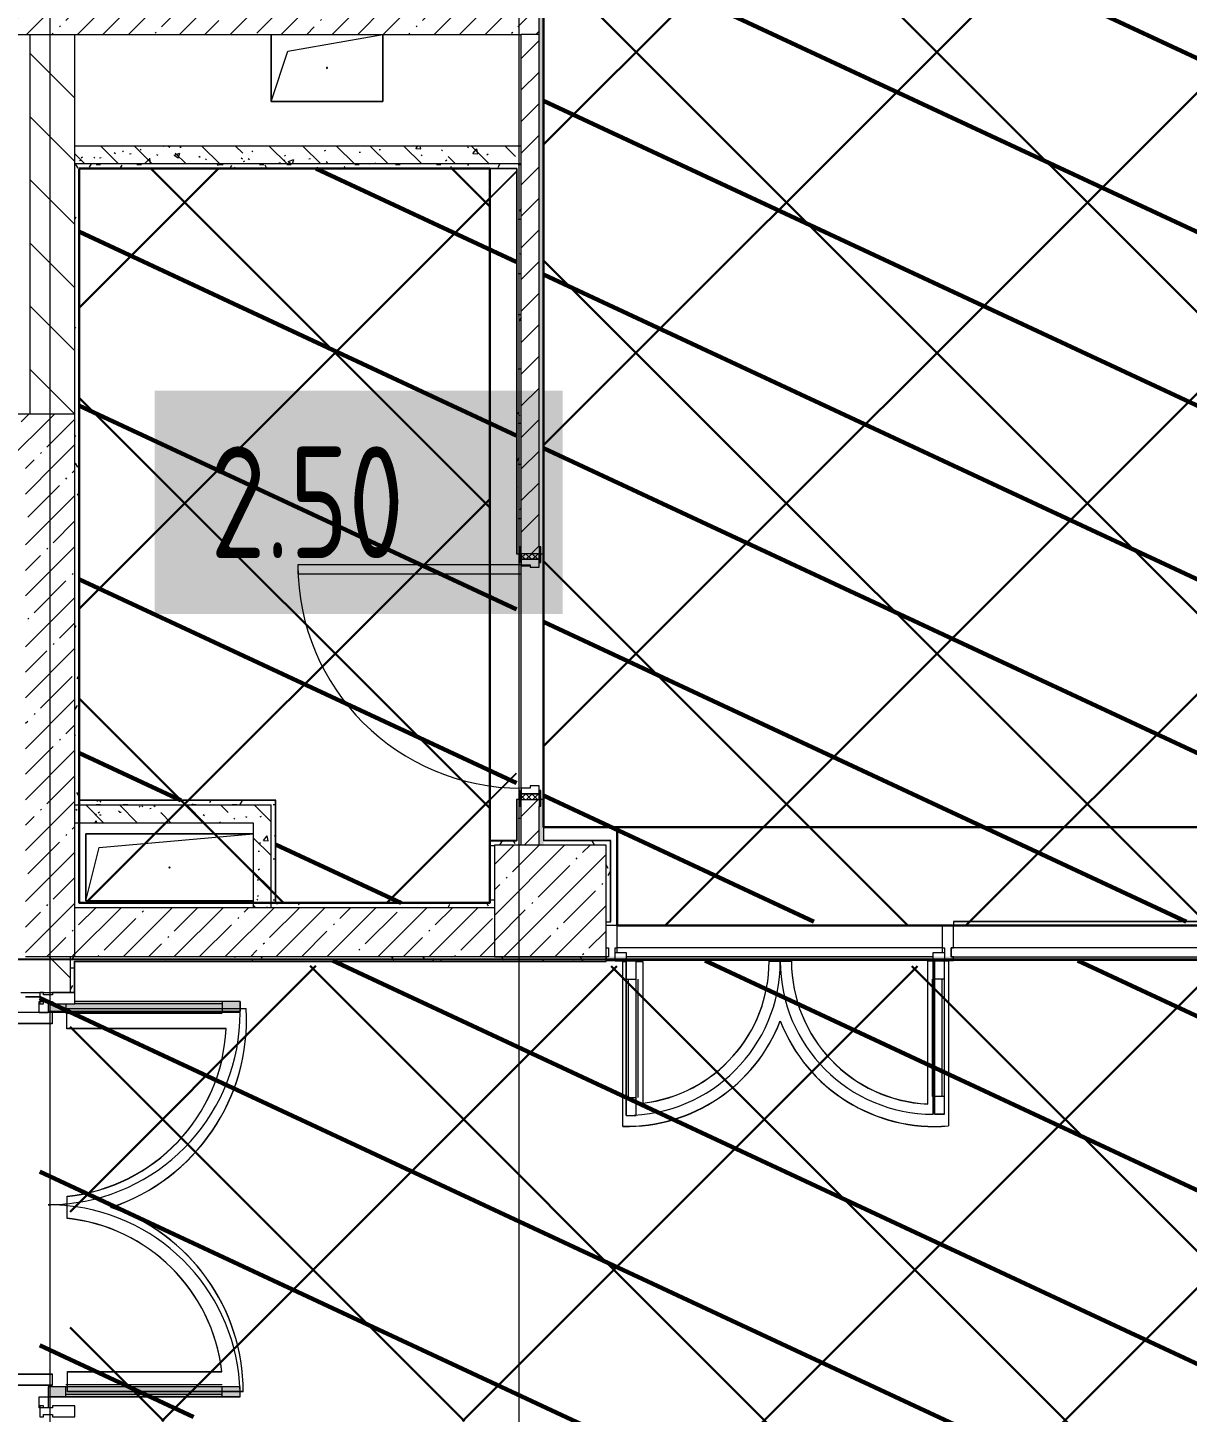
# Model space of a CAD drawing. Header units: millimetres. Extents: x -164500 to 426394, y -23753 to 102118.
# Drawn here: x 247282 to 252475, y 11360 to 17559 of the extents above; entities that cross this region are included whole.
import ezdxf

# ---------------------------------------------------------------- set-up
doc = ezdxf.new("R2010")
doc.units = ezdxf.units.MM
doc.linetypes.add('Осевая', pattern=[6350, 1270, -952.5, 3175, -952.5])
for name, color, linetype, lineweight in [('0) шлифовка', 5, 'Continuous', 60), ('5.2) Л-1 Линолеум', 100, 'Continuous', 30), ('A-DETL-GENF', 7, 'Continuous', 9), ('A-DOOR-2', 7, 'Continuous', 5), ('A-DOOR-FRAM-2', 7, 'Continuous', 5), ('A-FLOR', 7, 'Continuous', 9), ('A-GENM', 7, 'Continuous', 9), ('A-GLAZ-CURT', 7, 'Continuous', 9), ('A-GLAZ-CURT-2', 7, 'Continuous', 20), ('A-GLAZ-CWMG', 7, 'Continuous', 9), ('A-GLAZ-CWMG-1', 7, 'Continuous', 20), ('A-WALL', 7, 'Continuous', 5), ('I-WALL', 7, 'Continuous', 5), ('S-COLS', 7, 'Continuous', 9), ('S-COLS-1', 7, 'Continuous', 5), ('Оси', 7, 'Continuous', 9), ('Оси-2', 7, 'Осевая', 9)]:
    doc.layers.add(name, color=color, linetype=linetype, lineweight=lineweight)
for name, color, linetype in [('1.2) плитка КР3', 160, 'Continuous'), ('2) защита вин плитк', 6, 'Continuous'), ('3.1) Наливной пол', 3, 'Continuous'), ('3.2.2) Нал-ой пол 4 вып', 3, 'Continuous')]:
    doc.layers.add(name, color=color, linetype=linetype)
doc.layers.add('A-AREA-PATT-2', color=7, linetype='Continuous', lineweight=5, true_color=0xcde0ef, transparency=1)
doc.layers.add('A-FLOR-PATT-1', color=7, linetype='Continuous', lineweight=9, true_color=0xeef6ff, transparency=0.5)
for name, color, linetype, lineweight, true_color in [('A-DOOR-1', 7, 'Continuous', 5, 0xc0c0c0), ('A-DOOR-4', 7, 'Continuous', 5, 0xd7dbdf), ('A-DOOR-FRAM-1', 7, 'Continuous', 5, 0xc0c0c0), ('A-WALL-1', 9, 'Continuous', 5, 0x808080), ('A-WALL-FNSH-1', 9, 'Continuous', 5, 0x808080)]:
    doc.layers.add(name, color=color, linetype=linetype, lineweight=lineweight, true_color=true_color)
doc.styles.add('СПДС', font='ГОСТ тип А.ttf', dxfattribs={"width": 0.9})
pattern_1 = [(155, (205553.1, 26879), (-297.8825, -638.811), [])]
pattern_2 = [(45, (148772.12, -0.94), (-114.04925, 114.04925), []), (45, (148886.17, -0.94), (-114.04925, 114.04925), [201.612, -40.322, 6.706, -33.617])]
pattern_3 = [(135, (148772.12, -0.94), (-141.42136, -141.42136), [])]
pattern_4 = [(135, (148772.12, -0.94), (-150.8683, -150.8683), [213.36, -35.56, 7.112, -35.56]), (135, (148772.12, 149.83), (-150.8683, -150.8683), []), (50, (148772.12, -0.94), (255.05767, -22.3145), [26.67, -293.37]), (355, (148772.12, -0.94), (-49.3404, 267.47914), [21.336, -234.696]), (100.451, (148793.38, -2.8), (205.71947, 245.16356), [22.666, -249.326]), (46.184, (148772.12, 70.18), (379.511, -58.86), [40.005, -440.055]), (96.636, (148803.75, 65.27), (332.3634, 346.3991), [33.999, -373.989]), (351.184, (148772.12, 70.18), (332.3669, 346.3953), [32.004, -352.044]), (21, (148807.68, 52.4), (212.26017, -143.17112), [26.67, -293.37]), (326, (148807.68, 52.4), (86.52236, 257.8632), [21.336, -234.696]), (71.451, (148825.37, 40.47), (298.78395, 114.6901), [22.666, -249.326]), (37.5, (148772.12, -0.94), (4.32385, 118.37751), [6.706, -225.146, 6.706, -231.546, -235.585]), (37.5, (148772.12, -0.94), (4.32385, 118.37751), [-470.103, 6.706, -228.879]), (7.5, (148772.12, -0.94), (93.54758, 140.2533), [6.706, -129.134, 6.706, -219.812, -89.789]), (7.5, (148772.12, -0.94), (93.54758, 140.2533), [-362.356, 6.706, -83.083]), (327.5, (148692.82, -0.94), (189.82734, -8.02019), [6.706, -82.194, 6.706, -270.662, -368.046]), (327.5, (148692.82, -0.94), (189.82734, -8.02019), [-366.268, 6.706, -361.34]), (317.5, (148657.26, -0.94), (207.38114, 35.59764), [6.706, -108.864, 6.706, -177.495, -261.366]), (317.5, (148657.26, -0.94), (207.38114, 35.59764), [-299.771, 6.706, -254.66])]
pattern_5 = [(0, (148772.123, -0.94), (243.84, 60.96), [20.117, -162.763, 20.117, -162.763, -975.36]), (0, (148772.123, -0.94), (243.84, 60.96), [-365.76, 20.117, -345.643, 20.117, -162.763, -426.72]), (0, (148772.123, -0.94), (243.84, 60.96), [-914.4, 20.117, -101.803, 20.117, -284.683]), (120, (148863.563, 29.54), (-174.71291, 180.691634), [20.117, -162.763, 20.117, -162.763, -975.36]), (120, (148863.563, 29.54), (-174.71291, 180.691634), [-365.76, 20.117, -345.643, 20.117, -162.763, -426.72]), (120, (148863.563, 29.54), (-174.71291, 180.691634), [-914.4, 20.117, -101.803, 20.117, -284.683]), (240, (148894.043, 151.46), (-69.12709, -241.651634), [20.117, -162.763, 20.117, -162.763, -975.36]), (240, (148894.043, 151.46), (-69.12709, -241.651634), [-365.76, 20.117, -345.643, 20.117, -162.763, -426.72]), (240, (148894.043, 151.46), (-69.12709, -241.651634), [-914.4, 20.117, -101.803, 20.117, -284.683])]
pattern_6 = [(45, (205553.1, 26879), (-1347.04, 1347.04), [])]
pattern_7 = [(45, (205553.1, 26879), (-673.52, 673.52), []), (135, (205553.1, 26879), (-673.52, -673.52), [])]

# ---------------------------------------------------------------- blocks, each defined once
blk = doc.blocks.new('GM_Отверстие прямоугольное _в плите_ - Отверстие-21606279-Объем проектирования 2 этажа')
at = {"layer": 'A-GENM'}
for p, q in [((-375, -150), (-375, 150)), ((-375, 150), (375, 150)), ((375, 150), (-375, 150)), ((-375, 150), (-375, -150)), ((-315, 90), (375, 150)), ((-375, -150), (-315, 90)), ((375, -150), (-375, -150)), ((-375, -150), (375, -150))]:
    blk.add_line(p, q, dxfattribs=at)
for start, end in [(360, 180), (180, 360)]:
    blk.add_arc((0, 0), 2.5, start, end, dxfattribs=at)
blk = doc.blocks.new('GM_Отверстие прямоугольное _в плите_ - Отверстие-21610241-Объем проектирования 2 этажа')
at = {"layer": 'A-GENM'}
for p, q in [((-250, -150), (-250, 150)), ((-250, 150), (-250, -150)), ((-175, 75), (250, 150)), ((250, 150), (250, -150)), ((250, -150), (250, 150)), ((-250, -150), (-175, 75)), ((250, -150), (-250, -150)), ((-250, -150), (250, -150))]:
    blk.add_line(p, q, dxfattribs=at)
for start, end in [(360, 180), (180, 360)]:
    blk.add_arc((0, 0), 2.5, start, end, dxfattribs=at)
blk = doc.blocks.new('BSC_Колонна _Прямоугольная - 500х500-17857564-Объем проектирования 2 этажа')
at = {"layer": 'S-COLS-1'}
h = blk.add_hatch(dxfattribs=at)
h.set_pattern_fill('FP_181', color=256, style=0, pattern_type=2)
h.set_pattern_definition([(45, (-100850, -13650), (-114.04925, 114.04925), []), (45, (-100735.95, -13650), (-114.04925, 114.04925), [201.613, -40.323, 6.706, -33.617])])
h.paths.add_polyline_path([(250, -250), (250, 250), (-250, 250), (-250, -250)])
for p, q in [((250, 250), (-250, 250)), ((-250, 250), (-250, -250)), ((250, -250), (250, 250)), ((-250, -250), (250, -250))]:
    blk.add_line(p, q, dxfattribs=at)
blk = doc.blocks.new('Прямоугольный импост - Импост структурный с накладкой - 160мм Темный-32310142-Объем проектирования 2 этажа')
at = {"layer": 'A-GLAZ-CWMG-1'}
for p, q in [((-50, 0), (-50, 17)), ((-50, 17), (0, 17)), ((-40, 0), (-50, 0)), ((-40, -40), (-40, 0)), ((0, 0), (-10, 0)), ((-10, 0), (-10, -40)), ((0, 17), (0, 0)), ((-50, -140), (-50, -40)), ((-50, -40), (-40, -40)), ((-10, -40), (0, -40)), ((0, -40), (0, -140)), ((0, -140), (-50, -140))]:
    blk.add_line(p, q, dxfattribs=at)
blk = doc.blocks.new('Прямоугольный импост - Импост структурный с накладкой - 160мм Темный-32348142-Объем проектирования 2 этажа')
at = {"layer": 'A-GLAZ-CWMG-1'}
for p, q in [((0, 17), (-50, 17)), ((-50, 17), (-50, 0)), ((-50, 0), (-40, 0)), ((-40, 0), (-40, -40)), ((-10, -40), (-10, 0)), ((-10, 0), (0, 0)), ((0, 0), (0, 17)), ((-40, -40), (-50, -40)), ((-50, -40), (-50, -140)), ((0, -40), (-10, -40)), ((0, -140), (0, -40)), ((-50, -140), (0, -140))]:
    blk.add_line(p, q, dxfattribs=at)
blk = doc.blocks.new('Прямоугольный импост - Импост структурный с накладкой - 160мм Темный-V501-Объем проектирования 2 этажа')
at = {"layer": 'A-GLAZ-CWMG-1'}
for p, q in [((0, 17), (-40, 17)), ((-10, -40), (-10, 0)), ((-10, 0), (0, 0)), ((0, 0), (0, 17)), ((-40, -40), (-50, -40)), ((-50, -40), (-50, -140)), ((-40, -20), (-40, -40)), ((0, -40), (-10, -40)), ((-50, -140), (0, -140))]:
    blk.add_line(p, q, dxfattribs=at)
blk = doc.blocks.new('Прямоугольный импост - Импост структурный с накладкой - 160мм Темный-32427025-Объем проектирования 2 этажа')
at = {"layer": 'A-GLAZ-CWMG'}
for p, q in [((102605, 13540), (101150, 13540)), ((101150, 13420), (101150, 13440)), ((102605, 13440), (101150, 13440)), ((102565, 13400), (101190, 13400)), ((102605, 13440), (102605, 13420)), ((102565, 13383), (101190, 13383))]:
    blk.add_line(p, q, dxfattribs=at)
blk = doc.blocks.new('Системная панель - Стекло - 40мм-32427252-Объем проектирования 2 этажа')
at = {"layer": 'A-GLAZ-CURT-2'}
for p, q in [((720, 40), (-720, 40)), ((-720, 40), (-720, 0)), ((-720, 0), (720, 0)), ((720, 0), (720, 40))]:
    blk.add_line(p, q, dxfattribs=at)
blk = doc.blocks.new('Прямоугольный импост - Импост структурный с накладкой - 160мм Темный-32427244-Объем проектирования 2 этажа')
at = {"layer": 'A-GLAZ-CWMG-1'}
for p, q in [((-15, 17), (25, 17)), ((25, 0), (15, 0)), ((15, 0), (15, -40)), ((25, 17), (25, 0)), ((-25, -140), (-25, -40)), ((-25, -40), (-15, -40)), ((-15, -40), (-15, -20)), ((15, -40), (25, -40)), ((25, -40), (25, -140)), ((25, -140), (-25, -140))]:
    blk.add_line(p, q, dxfattribs=at)
blk = doc.blocks.new('Прямоугольный импост - Импост структурный с накладкой - 160мм Темный-32427250-Объем проектирования 2 этажа')
at = {"layer": 'A-GLAZ-CWMG'}
for p, q in [((104075, 13540), (102655, 13540)), ((104075, 13383), (102655, 13383))]:
    blk.add_line(p, q, dxfattribs=at)

msp = doc.modelspace()

# ---------------------------------------------------------------- hatches: boundary and pattern name
at = {"layer": '0) шлифовка', "true_color": 0x2776bb}
h = msp.add_hatch(dxfattribs=at)
h.set_pattern_fill('ANSI31', color=152, scale=222, angle=110)
h.set_pattern_definition(pattern_1)
h.paths.add_polyline_path([(254321.123, 21129), (249943.123, 21129), (249943.123, 20754), (249593.123, 20754), (249593.123, 15205), (249593.123, 13921), (249893.123, 13921), (249893.123, 13557), (254301.123, 13557), (254301.123, 14011), (258323.123, 14011), (258323.123, 13631), (258611.123, 13631), (258611.123, 14011), (259601.123, 14011), (259601.123, 20309), (259101.123, 20309), (259101.123, 21129), (258722.572, 21129), (257263.123, 21129), (257263.123, 20748), (256901.123, 20748), (256901.123, 21129), (256522.572, 21129), (254843.123, 21129), (254843.123, 20748), (254321.123, 20748)])
h = msp.add_hatch(dxfattribs=at)
h.set_pattern_fill('ANSI31', color=152, scale=222, angle=110)
h.set_pattern_definition(pattern_1)
h.paths.add_polyline_path([(249471.123, 16929), (247513.123, 16929), (247513.123, 14767.77), (249471.123, 14767.77)])
h = msp.add_hatch(dxfattribs=at)
h.set_pattern_fill('ANSI31', color=152, scale=222, angle=110)
h.set_pattern_definition(pattern_1)
h.paths.add_polyline_path([(249471.123, 14767.77), (247513.123, 14767.77), (247513.123, 14101), (248393.123, 14101), (248393.123, 13641), (249351.123, 13641), (249351.123, 13921), (249471.123, 13921), (249471.123, 14105)])
h = msp.add_hatch(dxfattribs=at)
h.set_pattern_fill('ANSI31', color=152, scale=222, angle=110)
h.set_pattern_definition([(155, (149298.1, 20823.34), (-297.8825, -638.811), [])])
h.paths.add_polyline_path([(269131.123, 13382.092), (247337.033, 13382.092), (247337.033, 11340), (249581.123, 11340), (249581.123, 10644.781), (270211.701, 10644.781), (270211.701, 12429), (269131.123, 12429)])
at = {"layer": '2) защита вин плитк'}
h = msp.add_hatch(dxfattribs=at)
h.set_pattern_fill('ANSI31', color=256, scale=600)
h.set_pattern_definition(pattern_6)
h.paths.add_polyline_path([(254321.123, 21129), (249943.123, 21129), (249943.123, 20754), (249593.123, 20754), (249593.123, 15205), (249593.123, 13921), (249893.123, 13921), (249893.123, 13557), (254301.123, 13557), (254301.123, 14011), (258323.123, 14011), (258323.123, 13631), (258611.123, 13631), (258611.123, 14011), (259601.123, 14011), (259601.123, 20309), (259101.123, 20309), (259101.123, 21129), (258722.572, 21129), (257263.123, 21129), (257263.123, 20748), (256901.123, 20748), (256901.123, 21129), (256522.572, 21129), (254843.123, 21129), (254843.123, 20748), (254321.123, 20748)])
h = msp.add_hatch(dxfattribs=at)
h.set_pattern_fill('ANSI31', color=256, scale=600)
h.set_pattern_definition(pattern_6)
h.paths.add_polyline_path([(254321.123, 21129), (249943.123, 21129), (249943.123, 20754), (249593.123, 20754), (249593.123, 15205), (249593.123, 13921), (249893.123, 13921), (249893.123, 13557), (254301.123, 13557), (254301.123, 14011), (258323.123, 14011), (258323.123, 13631), (258611.123, 13631), (258611.123, 14011), (259601.123, 14011), (259601.123, 20309), (259101.123, 20309), (259101.123, 21129), (258722.572, 21129), (257263.123, 21129), (257263.123, 20748), (256901.123, 20748), (256901.123, 21129), (256522.572, 21129), (254843.123, 21129), (254843.123, 20748), (254321.123, 20748)])
h = msp.add_hatch(dxfattribs=at)
h.set_pattern_fill('ANSI31', color=256, scale=600)
h.set_pattern_definition(pattern_6)
h.paths.add_polyline_path([(249471.123, 14767.77), (247513.123, 14767.77), (247513.123, 14101), (248393.123, 14101), (248393.123, 13641), (249351.123, 13641), (249351.123, 13921), (249471.123, 13921), (249471.123, 14105)])
at = {"layer": '3.1) Наливной пол'}
h = msp.add_hatch(dxfattribs=at)
h.set_pattern_fill('ANSI31', color=256, scale=600)
h.set_pattern_definition(pattern_6)
h.paths.add_polyline_path([(254321.123, 21129), (249943.123, 21129), (249943.123, 20754), (249593.123, 20754), (249593.123, 15205), (249593.123, 13921), (249893.123, 13921), (249893.123, 13557), (254301.123, 13557), (254301.123, 14011), (258323.123, 14011), (258323.123, 13631), (258611.123, 13631), (258611.123, 14011), (259601.123, 14011), (259601.123, 20309), (259101.123, 20309), (259101.123, 21129), (258722.572, 21129), (257263.123, 21129), (257263.123, 20748), (256901.123, 20748), (256901.123, 21129), (256522.572, 21129), (254843.123, 21129), (254843.123, 20748), (254321.123, 20748)])
at = {"layer": '3.2.2) Нал-ой пол 4 вып'}
h = msp.add_hatch(dxfattribs=at)
h.set_pattern_fill('ANSI31', color=256, scale=600)
h.set_pattern_definition(pattern_6)
h.paths.add_polyline_path([(249471.123, 16929), (247513.123, 16929), (247513.123, 14767.77), (249471.123, 14767.77)])
h = msp.add_hatch(dxfattribs=at)
h.set_pattern_fill('ANSI31', color=256, scale=600)
h.set_pattern_definition(pattern_6)
h.paths.add_polyline_path([(249471.123, 14767.77), (247513.123, 14767.77), (247513.123, 14101), (248393.123, 14101), (248393.123, 13641), (249351.123, 13641), (249351.123, 13921), (249471.123, 13921), (249471.123, 14105)])
at = {"layer": '5.2) Л-1 Линолеум'}
h = msp.add_hatch(dxfattribs=at)
h.set_pattern_fill('ANSI37', color=256, scale=300)
h.set_pattern_definition(pattern_7)
h.paths.add_polyline_path([(249592.123, 20774.059), (259622.123, 20774.059), (259622.123, 13979.059), (249592.123, 13979.059)])
h.paths.add_polyline_path([(254843.123, 20774.059), (256902.623, 20774.059), (256902.623, 21128.059), (254843.123, 21128.059)])
h.paths.add_polyline_path([(257262.123, 20774.059), (259101.123, 20774.059), (259101.123, 21128.059), (257262.123, 21128.059)])
h.paths.add_polyline_path([(249943.123, 20753.059), (254301.34, 20753.059), (254301.34, 21139.059), (249943.123, 21139.059)])
h.paths.add_polyline_path([(254301.123, 13979.059), (249922.123, 13979.059), (249922.123, 13539.059), (254301.123, 13539.059)])
h = msp.add_hatch(dxfattribs=at)
h.set_pattern_fill('ANSI37', color=256, scale=300)
h.set_pattern_definition(pattern_7)
h.paths.add_polyline_path([(247513.123, 16928.059), (249351.123, 16928.059), (249351.123, 13640.059), (247513.123, 13640.059)])
h = msp.add_hatch(dxfattribs=at)
h.set_pattern_fill('ANSI37', color=256, scale=300)
h.set_pattern_definition([(45, (233742.1, 26815), (-673.52, 673.52), []), (135, (233742.1, 26815), (-673.52, -673.52), [])])
h.paths.add_polyline_path([(269110.123, 13358.059), (267681.572, 13358.059), (264084.683, 13358.059), (264084.683, 13357.059), (264084.566, 13357.059), (262884.801, 13357.059), (262616.689, 13357.059), (262558.977, 13357.059), (261416.689, 13357.059), (247472.123, 13358.059), (247472.123, 13199.058), (247472.123, 11320.058), (249581.123, 11320.058), (249581.123, 10600.059), (252396.123, 10600.059), (263233.261, 10600.059), (263233.261, 10601.059), (264224.33, 10601.059), (264934.694, 10600.934), (264934.694, 10601.059), (265456.354, 10601.059), (269940.123, 10600.059), (269940.123, 12408.059), (269110.123, 12408.059)])
at = {"layer": 'A-AREA-PATT-2'}
h = msp.add_hatch(color=256, dxfattribs=at)
h.paths.add_polyline_path([(247492.623, 13189.058), (247493.123, 13189.058), (247492.623, 13189.108)])
h.paths.add_polyline_path([(249962.123, 13379.059), (249962.123, 13382.059), (251337.123, 13380.547), (251337.123, 13379.059), (251387.123, 13380.547), (251387.123, 13382.059), (254321.623, 13382.909), (254321.623, 13399.059), (249872.123, 13399.059), (249872.123, 13382.059), (249912.123, 13382.059), (249912.123, 13379.059), (249947.164, 13379.059)])
h.paths.add_polyline_path([(261327.623, 13379.059), (261327.623, 13382.059), (264371.623, 13382.059), (264371.623, 13399.059), (259822.623, 13399.059), (259822.623, 13382.059), (259862.623, 13382.059), (259862.623, 13379.059), (259912.623, 13379.454), (259912.623, 13382.059), (261277.623, 13380.547), (261277.623, 13379.059), (261305.234, 13379.059)])
at = {"layer": 'A-DOOR-2'}
h = msp.add_hatch(dxfattribs=at)
h.set_pattern_fill('FP_199', color=256, angle=90, style=0, pattern_type=2)
h.set_pattern_definition([(225, (249427.438, 16392.97), (14.14214, -14.14214), []), (315, (249427.438, 16392.97), (14.14214, 14.14214), [])])
h.paths.add_polyline_path([(249492.413, 15179.059), (249572.123, 15179.059), (249572.123, 15204.059), (249492.123, 15204.059), (249492.123, 15179.059)])
at = {"layer": 'A-DOOR-FRAM-2'}
h = msp.add_hatch(dxfattribs=at)
h.set_pattern_fill('FP_200', color=256, angle=90, style=0, pattern_type=2)
h.set_pattern_definition([(135, (249427.438, 14270.175), (-14.1421, -14.1421), []), (225, (249427.438, 14270.175), (14.1421, -14.1421), [])])
h.paths.add_polyline_path([(249492.123, 14104.059), (249572.123, 14104.059), (249569.838, 14129.059), (249492.123, 14129.059)])
at = {"layer": 'A-FLOR-PATT-1'}
h = msp.add_hatch(color=256, dxfattribs=at)
h.paths.add_polyline_path([(247459.949, 11429.058), (248233.123, 11429.058), (248233.123, 11451.903), (247459.949, 11451.903), (247459.949, 11474.058), (247373.123, 11474.058), (247373.123, 11429.058)])
h.paths.add_polyline_path([(247373.123, 13154.058), (247456.949, 13154.058), (247456.949, 13166.903), (248233.123, 13166.903), (248233.123, 13199.058), (247493.123, 13199.058), (247493.123, 13189.058), (247393.123, 13189.058), (247393.123, 13199.058), (247373.123, 13199.058), (247373.123, 13166.903)])
h = msp.add_hatch(color=256, dxfattribs=at)
h.paths.add_polyline_path([(248233.123, 11451.903), (248233.123, 11474.058), (247459.949, 11474.058), (247459.949, 11451.903), (248151.816, 11451.903)])
h.paths.add_polyline_path([(247545.603, 13154.058), (248233.123, 13154.058), (248233.123, 13166.903), (247456.949, 13166.903), (247456.949, 13154.058), (247537.447, 13154.058)])
at = {"layer": 'I-WALL'}
h = msp.add_hatch(dxfattribs=at)
h.set_pattern_fill('FP_191', color=256, style=0, pattern_type=2)
h.set_pattern_definition(pattern_5)
h.paths.add_polyline_path([(249572.123, 13899.059), (249592.123, 13920.059), (249592.123, 14104.059), (249580.123, 14104.059), (249580.123, 14074.059), (249572.123, 14074.059), (249572.123, 13919.059)])
h.paths.add_polyline_path([(249592.123, 13899.059), (249592.123, 13919.059), (249572.123, 13899.059)])
h.paths.add_polyline_path([(249592.123, 15204.059), (249592.123, 20754.059), (249572.123, 20754.059), (249572.123, 15234.059), (249580.123, 15234.059), (249580.123, 15204.059)])
h = msp.add_hatch(dxfattribs=at)
h.set_pattern_fill('FP_1', color=256, style=0, pattern_type=2)
h.set_pattern_definition(pattern_2)
h.paths.add_polyline_path([(244507.646, 17529.059), (249572.123, 17529.059), (249572.123, 17749.059), (243352.123, 17749.059), (243352.123, 17529.059), (244359.191, 17529.059)])
h = msp.add_hatch(dxfattribs=at)
h.set_pattern_fill('FP_23', color=256, style=0, pattern_type=2)
h.set_pattern_definition(pattern_3)
h.paths.add_polyline_path([(247292.123, 15829.059), (247492.123, 15829.059), (247492.123, 17529.059), (247292.123, 17529.059), (247292.123, 16437.508)])
h = msp.add_hatch(dxfattribs=at)
h.set_pattern_fill('FP_22', color=256, style=0, pattern_type=2)
h.set_pattern_definition([(45, (148772.12, -0.94), (-70.71068, 70.71068), [])])
h.paths.add_polyline_path([(249572.123, 13899.059), (249571.742, 14104.059), (249492.123, 14104.059), (249492.123, 13899.059)])
h.paths.add_polyline_path([(249492.123, 15204.059), (249572.123, 15204.059), (249570.659, 17529.059), (249492.123, 17529.059), (249492.123, 15217.759)])
h = msp.add_hatch(dxfattribs=at)
h.set_pattern_fill('FP_41', color=256, style=0, pattern_type=2)
h.set_pattern_definition(pattern_4)
h.paths.add_polyline_path([(249432.123, 16949.059), (249492.123, 16949.059), (249492.123, 17029.059), (247492.123, 17029.059), (247492.123, 16949.059), (249372.123, 16949.059)])
h = msp.add_hatch(dxfattribs=at)
h.set_pattern_fill('FP_191', color=256, style=0, pattern_type=2)
h.set_pattern_definition(pattern_5)
h.paths.add_polyline_path([(247492.123, 16929.059), (249471.123, 16929.059), (249472.123, 16949.059), (247492.123, 16949.059)])
h = msp.add_hatch(dxfattribs=at)
h.set_pattern_fill('FP_191', color=256, style=0, pattern_type=2)
h.set_pattern_definition(pattern_5)
h.paths.add_polyline_path([(247492.123, 14079.059), (247512.123, 14079.059), (247512.123, 14099.059)])
h.paths.add_polyline_path([(247492.123, 14079.059), (247512.123, 14100.059), (247512.123, 16928.059), (247492.123, 16928.059), (247492.123, 14100.059)])
h = msp.add_hatch(dxfattribs=at)
h.set_pattern_fill('FP_191', color=256, style=0, pattern_type=2)
h.set_pattern_definition(pattern_5)
h.paths.add_polyline_path([(249472.123, 13919.059), (249492.123, 13919.059), (249492.123, 14074.059), (249484.123, 14074.059), (249484.123, 14104.059), (249472.123, 14104.059), (249472.123, 13925.641)])
h.paths.add_polyline_path([(249484.123, 15204.059), (249484.123, 15234.059), (249492.123, 15234.059), (249492.123, 16949.059), (249472.123, 16949.059), (249472.123, 15204.059)])
h = msp.add_hatch(dxfattribs=at)
h.set_pattern_fill('FP_1', color=256, style=0, pattern_type=2)
h.set_pattern_definition(pattern_2)
h.paths.add_polyline_path([(247492.123, 15609.059), (247492.123, 15829.059), (245972.123, 15829.059), (245972.123, 15609.059), (247292.123, 15609.059)])
h.paths.add_polyline_path([(244552.123, 15609.059), (244622.123, 15609.059), (244622.123, 15829.059), (243572.123, 15829.059), (243574.357, 15609.059), (244177.551, 15609.059)])
h = msp.add_hatch(dxfattribs=at)
h.set_pattern_fill('FP_1', color=256, style=0, pattern_type=2)
h.set_pattern_definition(pattern_2)
h.paths.add_polyline_path([(247472.123, 13399.059), (247492.123, 13399.059), (247492.123, 15609.059), (247272.123, 15609.059), (247272.123, 13399.059)])
h = msp.add_hatch(dxfattribs=at)
h.set_pattern_fill('FP_41', color=256, style=0, pattern_type=2)
h.set_pattern_definition(pattern_4)
h.paths.add_polyline_path([(247492.123, 13999.059), (248372.123, 13999.059), (248372.123, 14079.059), (247492.123, 14079.059), (247492.123, 14039.059)])
h = msp.add_hatch(dxfattribs=at)
h.set_pattern_fill('FP_191', color=256, style=0, pattern_type=2)
h.set_pattern_definition(pattern_5)
h.paths.add_polyline_path([(248292.123, 14079.059), (248392.123, 14079.059), (248392.123, 14099.059), (247513.123, 14099.059), (247513.123, 14079.059), (247898.814, 14079.059)])
h = msp.add_hatch(dxfattribs=at)
h.set_pattern_fill('FP_191', color=256, style=0, pattern_type=2)
h.set_pattern_definition(pattern_5)
h.paths.add_polyline_path([(248372.123, 13619.059), (248392.123, 13619.059), (248392.123, 14079.059), (248372.123, 14079.059), (248372.123, 13639.059)])
h = msp.add_hatch(dxfattribs=at)
h.set_pattern_fill('FP_41', color=256, style=0, pattern_type=2)
h.set_pattern_definition(pattern_4)
h.paths.add_polyline_path([(248372.123, 13619.059), (248372.123, 13999.059), (248292.123, 13999.059), (248292.123, 13619.059)])
h = msp.add_hatch(dxfattribs=at)
h.set_pattern_fill('FP_191', color=256, style=0, pattern_type=2)
h.set_pattern_definition(pattern_5)
h.paths.add_polyline_path([(249372.123, 13619.059), (249372.123, 13919.059), (249352.123, 13919.059), (249352.123, 13640.059), (249361.544, 13630.167)])
h.paths.add_polyline_path([(249372.123, 13619.059), (249352.123, 13639.059), (249352.123, 13619.059), (249361.107, 13619.059)])
h = msp.add_hatch(dxfattribs=at)
h.set_pattern_fill('FP_191', color=256, style=0, pattern_type=2)
h.set_pattern_definition(pattern_5)
h.paths.add_polyline_path([(249483.475, 13899.059), (249492.123, 13899.059), (249471.123, 13919.059), (249372.123, 13919.059), (249372.123, 13899.059), (249472.123, 13899.059)])
h.paths.add_polyline_path([(249492.123, 13899.059), (249492.123, 13919.059), (249472.123, 13919.059), (249486.086, 13905.096)])
h = msp.add_hatch(dxfattribs=at)
h.set_pattern_fill('FP_191', color=256, style=0, pattern_type=2)
h.set_pattern_definition(pattern_5)
h.paths.add_polyline_path([(249872.123, 13899.059), (249892.123, 13899.059), (249892.123, 13919.059), (249592.123, 13919.059), (249592.123, 13899.059), (249705.65, 13899.059)])
h = msp.add_hatch(dxfattribs=at)
h.set_pattern_fill('FP_191', color=256, style=0, pattern_type=2)
h.set_pattern_definition(pattern_5)
h.paths.add_polyline_path([(249872.123, 13556.059), (249892.123, 13556.059), (249892.123, 13899.059), (249872.123, 13899.059)])
h = msp.add_hatch(dxfattribs=at)
h.set_pattern_fill('FP_1', color=256, style=0, pattern_type=2)
h.set_pattern_definition(pattern_2)
h.paths.add_polyline_path([(248372.123, 13399.059), (249372.123, 13399.274), (249372.123, 13619.059), (247492.123, 13619.059), (247492.123, 13399.059), (247898.814, 13399.059)])
h = msp.add_hatch(dxfattribs=at)
h.set_pattern_fill('FP_191', color=256, style=0, pattern_type=2)
h.set_pattern_definition(pattern_5)
h.paths.add_polyline_path([(248392.123, 13619.059), (249352.123, 13619.059), (249350.305, 13639.059), (248393.123, 13639.059), (248392.407, 13624.738)])
h = msp.add_hatch(dxfattribs=at)
h.set_pattern_fill('FP_23', color=256, style=0, pattern_type=2)
h.set_pattern_definition(pattern_3)
h.paths.add_polyline_path([(247472.123, 13239.058), (247472.123, 13399.059), (247272.123, 13399.059), (247272.123, 13239.058), (247451.315, 13239.058)])
h = msp.add_hatch(dxfattribs=at)
h.set_pattern_fill('FP_191', color=256, style=0, pattern_type=2)
h.set_pattern_definition(pattern_5)
h.paths.add_polyline_path([(247484.763, 13239.058), (247492.123, 13239.058), (247492.123, 13399.059), (247472.123, 13399.059), (247472.123, 13239.058)])
h = msp.add_hatch(dxfattribs=at)
h.set_pattern_fill('FP_191', color=256, style=0, pattern_type=2)
h.set_pattern_definition(pattern_5)
h.paths.add_polyline_path([(249344.283, 13379.059), (249872.123, 13379.059), (249872.123, 13399.059), (247492.123, 13399.059), (247492.402, 13379.059), (248392.123, 13379.059)])

# ---------------------------------------------------------------- linework, layer by layer
at = {"layer": '1.2) плитка КР3'}
msp.add_lwpolyline([(233742.123, 13389.059), (269982.123, 13389.059), (269982.123, 10599.059), (233742.123, 10599.059)], close=True, dxfattribs=at)
at = {"layer": '5.2) Л-1 Линолеум'}
for points in [[(249592.123, 20774.059), (259622.123, 20774.059), (259622.123, 13979.059), (249592.123, 13979.059)], [(247513.123, 16928.059), (249351.123, 16928.059), (249351.123, 13640.059), (247513.123, 13640.059)], [(254301.123, 13979.059), (249922.123, 13979.059), (249922.123, 13539.059), (254301.123, 13539.059)]]:
    msp.add_lwpolyline(points, close=True, dxfattribs=at)
at = {"layer": 'A-DETL-GENF'}
for p, q in [((250007.123, 13379.059), (249962.123, 13379.059)), ((249962.123, 12689.059), (249962.123, 13379.059)), ((250007.123, 13379.059), (249962.123, 13379.059)), ((249962.123, 13379.059), (249962.123, 12689.059)), ((250007.123, 12689.059), (250007.123, 13379.059)), ((250007.123, 12689.059), (250007.123, 13379.059)), ((251342.123, 12694.059), (251342.123, 13379.059)), ((251342.123, 13379.059), (251342.123, 12694.059)), ((251387.123, 12694.059), (251387.123, 13379.059)), ((251387.123, 12694.059), (251387.123, 13379.059)), ((249962.123, 13299.059), (250007.123, 13299.059)), ((249972.123, 12769.059), (249972.123, 13299.059)), ((250016.123, 12769.059), (250016.123, 13299.059)), ((251333.123, 12774.059), (251333.123, 13299.059)), ((251387.123, 13299.059), (251342.123, 13299.059)), ((251377.123, 12774.059), (251377.123, 13299.059)), ((247333.123, 13149.058), (247373.123, 13149.058)), ((247333.123, 13149.058), (247373.123, 13149.058)), ((247456.949, 13154.058), (247373.123, 13154.058)), ((247373.123, 13154.058), (247456.949, 13154.058)), ((247453.123, 13189.058), (247453.123, 13154.058)), ((247456.949, 13145.058), (247453.123, 13145.058)), ((248233.123, 13154.058), (247456.949, 13154.058)), ((247456.949, 13154.058), (248233.123, 13154.058)), ((248153.123, 13145.058), (247456.949, 13145.058)), ((248233.123, 13199.058), (247493.123, 13199.058)), ((248233.123, 13199.058), (247493.123, 13199.058)), ((248153.123, 13189.058), (247493.123, 13189.058)), ((248153.123, 13199.058), (248153.123, 13166.903)), ((248153.123, 13166.903), (248153.123, 13154.058)), ((248233.123, 13199.058), (248233.123, 13166.903)), ((248233.123, 13166.903), (248233.123, 13199.058)), ((248233.123, 13166.903), (248233.123, 13154.058)), ((248233.123, 13154.058), (248233.123, 13166.903)), ((251387.123, 12774.059), (251342.123, 12774.059)), ((249962.123, 12769.059), (250007.123, 12769.059)), ((249962.123, 12689.059), (250007.123, 12689.059)), ((249962.123, 12689.059), (250007.123, 12689.059)), ((251387.123, 12694.059), (251342.123, 12694.059)), ((251342.123, 12694.059), (251387.123, 12694.059)), ((247373.123, 11474.058), (247373.123, 11429.058)), ((247459.949, 11474.058), (247373.123, 11474.058)), ((247373.123, 11474.058), (247373.123, 11429.058)), ((247459.949, 11474.058), (247373.123, 11474.058)), ((247459.949, 11483.058), (247453.123, 11483.058)), ((247453.123, 11429.058), (247453.123, 11474.058)), ((248153.123, 11483.058), (247459.949, 11483.058)), ((248233.123, 11474.058), (247459.949, 11474.058)), ((248233.123, 11474.058), (247459.949, 11474.058)), ((248153.123, 11451.903), (248153.123, 11474.058)), ((248233.123, 11451.903), (248233.123, 11474.058)), ((248233.123, 11451.903), (248233.123, 11474.058)), ((248233.123, 11429.058), (247373.123, 11429.058)), ((247373.123, 11429.058), (248233.123, 11429.058)), ((248153.123, 11439.058), (247453.123, 11439.058)), ((248153.123, 11429.058), (248153.123, 11451.903)), ((248233.123, 11429.058), (248233.123, 11451.903)), ((248233.123, 11429.058), (248233.123, 11451.903))]:
    msp.add_line(p, q, dxfattribs=at)
at = {"layer": 'A-DOOR-1'}
for p, q in [((248492.123, 15154.059), (248492.123, 15114.059)), ((249492.123, 15154.059), (248492.123, 15154.059)), ((249492.123, 15114.059), (249492.123, 15154.059)), ((248492.123, 15114.059), (249492.123, 15114.059)), ((249912.123, 13419.059), (249962.123, 13419.059)), ((249912.123, 13379.059), (249912.123, 13419.059)), ((249962.123, 13419.059), (249962.123, 13379.059)), ((251337.123, 13419.059), (251387.123, 13419.059)), ((251337.123, 13379.059), (251337.123, 13419.059)), ((251387.123, 13419.059), (251387.123, 13379.059)), ((249962.123, 13379.059), (249912.123, 13379.059)), ((249962.123, 12689.059), (249962.123, 13379.059)), ((251337.123, 12694.059), (251337.123, 13379.059)), ((251387.123, 13379.059), (251337.123, 13379.059)), ((247333.123, 13199.058), (247373.123, 13199.058)), ((247333.123, 13149.058), (247333.123, 13199.058)), ((247373.123, 13149.058), (247333.123, 13149.058)), ((247373.123, 13199.058), (247373.123, 13149.058)), ((247456.949, 13149.058), (247392.123, 13149.058)), ((247333.123, 11429.058), (247373.123, 11429.058)), ((247333.123, 11379.058), (247333.123, 11429.058)), ((248233.123, 11429.058), (247373.123, 11429.058)), ((247373.123, 11429.058), (247373.123, 11379.058)), ((247373.123, 11379.058), (247333.123, 11379.058))]:
    msp.add_line(p, q, dxfattribs=at)
for centre, radius, start, end in [((249492.123, 15154.059), 1000, 180, 270), ((249962.123, 13379.059), 690, 270, 0), ((251337.123, 13379.059), 685, 180, 270), ((247373.123, 13149.058), 860, 270, 275.7205537), ((247373.123, 11429.058), 860, 84.2794462, 90), ((247373.123, 11429.058), 860, 0, 1.5317898)]:
    msp.add_arc(centre, radius, start, end, dxfattribs=at)
at = {"layer": 'A-DOOR-4'}
for p, q in [((247392.123, 13149.058), (247373.123, 13149.058)), ((248233.123, 13149.058), (247456.949, 13149.058))]:
    msp.add_line(p, q, dxfattribs=at)
for centre, start, end in [((247373.123, 13149.058), 275.7205537, 0), ((247373.123, 11429.058), 1.5317898, 84.2794462)]:
    msp.add_arc(centre, 860, start, end, dxfattribs=at)
at = {"layer": 'A-DOOR-FRAM-1'}
for p, q in [((249492.123, 15234.059), (249484.123, 15234.059)), ((249484.123, 15234.059), (249484.123, 15164.059)), ((249492.123, 15164.059), (249492.123, 15234.059)), ((249572.123, 15204.059), (249492.123, 15204.059)), ((249492.123, 15204.059), (249492.123, 15179.059)), ((249580.123, 15234.059), (249572.123, 15234.059)), ((249572.123, 15234.059), (249572.123, 15164.059)), ((249572.123, 15179.059), (249572.123, 15204.059)), ((249580.123, 15164.059), (249580.123, 15234.059)), ((249484.123, 15164.059), (249492.123, 15164.059)), ((249572.123, 15179.059), (249492.123, 15179.059)), ((249492.123, 15179.059), (249492.123, 15154.059)), ((249492.123, 15179.059), (249572.123, 15179.059)), ((249493.123, 15179.059), (249492.123, 15179.059)), ((249492.123, 15179.059), (249492.123, 15164.059)), ((249492.123, 15164.059), (249493.123, 15164.059)), ((249492.123, 15154.059), (249532.123, 15154.059)), ((249493.123, 15164.059), (249493.123, 15179.059)), ((249532.123, 15154.059), (249532.123, 15144.059)), ((249532.123, 15144.059), (249572.123, 15144.059)), ((249572.123, 15179.059), (249571.123, 15179.059)), ((249571.123, 15179.059), (249571.123, 15164.059)), ((249571.123, 15164.059), (249572.123, 15164.059)), ((249572.123, 15144.059), (249572.123, 15179.059)), ((249572.123, 15164.059), (249572.123, 15179.059)), ((249572.123, 15164.059), (249580.123, 15164.059)), ((249492.123, 14144.059), (249484.123, 14144.059)), ((249484.123, 14144.059), (249484.123, 14074.059)), ((249492.123, 14154.059), (249492.123, 14129.059)), ((249532.123, 14154.059), (249492.123, 14154.059)), ((249493.123, 14144.059), (249492.123, 14144.059)), ((249492.123, 14144.059), (249492.123, 14129.059)), ((249492.123, 14074.059), (249492.123, 14144.059)), ((249493.123, 14129.059), (249493.123, 14144.059)), ((249572.123, 14164.059), (249532.123, 14164.059)), ((249532.123, 14164.059), (249532.123, 14154.059)), ((249572.123, 14144.059), (249571.123, 14144.059)), ((249571.123, 14144.059), (249571.123, 14129.059)), ((249572.123, 14129.059), (249572.123, 14164.059)), ((249572.123, 14129.059), (249572.123, 14144.059)), ((249580.123, 14144.059), (249572.123, 14144.059)), ((249572.123, 14144.059), (249572.123, 14074.059)), ((249580.123, 14074.059), (249580.123, 14144.059)), ((249484.123, 14074.059), (249492.123, 14074.059)), ((249492.123, 14129.059), (249572.123, 14129.059)), ((249572.123, 14129.059), (249492.123, 14129.059)), ((249492.123, 14129.059), (249492.123, 14104.059)), ((249492.123, 14129.059), (249493.123, 14129.059)), ((249492.123, 14104.059), (249572.123, 14104.059)), ((249571.123, 14129.059), (249572.123, 14129.059)), ((249572.123, 14104.059), (249572.123, 14129.059)), ((249572.123, 14074.059), (249580.123, 14074.059))]:
    msp.add_line(p, q, dxfattribs=at)
at = {"layer": 'A-FLOR'}
for p, q in [((249492.123, 14155), (249492.123, 15155)), ((249492.123, 14154.059), (249492.123, 15154.059)), ((249492.123, 15150), (249532.123, 15150)), ((249492.123, 15149.059), (249532.123, 15149.059)), ((249872.123, 13540), (249872.123, 13557)), ((249872.123, 13539.059), (249872.123, 13556.059)), ((254302.123, 13557), (251427.123, 13557)), ((251427.123, 13557), (251427.123, 13540)), ((254302.123, 13556.059), (251427.123, 13556.059)), ((251427.123, 13556.059), (251427.123, 13539.059)), ((249372.123, 13400), (249872.123, 13400)), ((249372.123, 13399.059), (249872.123, 13399.059)), ((249872.123, 13400), (249872.123, 13440)), ((249872.123, 13399.059), (249872.123, 13439.059)), ((249947.164, 12640.151), (249947.164, 13378.488)), ((249947.164, 13378.488), (249962.123, 13378.488)), ((249947.164, 12639.21), (249947.164, 13377.547)), ((249947.164, 13377.547), (249962.123, 13377.547)), ((250007.123, 13378.488), (250036.504, 13378.488)), ((250007.123, 13377.547), (250036.504, 13377.547)), ((250036.504, 13378.488), (250036.504, 12744.337)), ((250036.504, 13377.547), (250036.504, 12743.395)), ((250602.123, 13380), (250702.123, 13380)), ((250602.123, 13379.059), (250702.123, 13379.059)), ((251312.367, 12740.692), (251312.367, 13381.488)), ((251312.367, 13381.488), (251337.123, 13381.488)), ((251312.367, 12739.751), (251312.367, 13380.547)), ((251312.367, 13380.547), (251337.123, 13380.547)), ((251387.123, 13381.488), (251404.734, 13381.488)), ((251387.123, 13380.547), (251404.734, 13380.547)), ((251404.734, 13381.488), (251404.734, 12642.653)), ((251404.734, 13380.547), (251404.734, 12641.712)), ((247272.123, 13221.241), (247336.123, 13221.241)), ((247272.123, 13220.299), (247336.123, 13220.299)), ((247392.123, 13150), (247222.123, 13150)), ((247392.123, 13149.058), (247222.123, 13149.058)), ((247392.123, 13150), (247392.123, 13100)), ((247392.123, 13149.058), (247392.123, 13099.058)), ((247456.949, 13078.047), (247456.949, 13167.844)), ((247456.949, 13167.844), (248260.535, 13167.844)), ((247456.949, 13077.106), (247456.949, 13166.903)), ((247456.949, 13166.903), (248260.535, 13166.903)), ((247392.123, 13100), (247222.123, 13100)), ((247392.123, 13099.058), (247222.123, 13099.058)), ((248170.952, 13078.047), (247456.949, 13078.047)), ((248170.952, 13077.106), (247456.949, 13077.106)), ((247458.437, 12228.576), (247458.437, 12327.032)), ((247458.437, 12227.635), (247458.437, 12326.09)), ((247459.949, 11452.844), (247459.949, 11542.184)), ((247459.949, 11542.184), (248151.816, 11542.184)), ((247459.949, 11451.903), (247459.949, 11541.243)), ((247459.949, 11541.243), (248151.816, 11541.243)), ((247392.123, 11481.241), (246792.123, 11481.241)), ((247392.123, 11480.299), (246792.123, 11480.299)), ((246842.123, 11531.241), (247392.123, 11531.241)), ((246842.123, 11530.299), (247392.123, 11530.299)), ((247392.123, 11531.241), (247392.123, 11481.241)), ((247392.123, 11530.299), (247392.123, 11480.299)), ((248246.949, 11452.844), (247459.949, 11452.844)), ((248246.949, 11451.903), (247459.949, 11451.903))]:
    msp.add_line(p, q, dxfattribs=at)
for centre, radius, start, end in [((249962.123, 13380), 640, 276.6739693, 0), ((249962.123, 13380), 640, 276.6739693, 0), ((249962.123, 13379.059), 640, 276.6739693, 0), ((249962.123, 13379.059), 640, 276.6739693, 0), ((251342.123, 13380), 640, 180, 267.3351144), ((251342.123, 13380), 640, 180, 267.3351144), ((251342.123, 13379.059), 640, 180, 267.3351144), ((251342.123, 13379.059), 640, 180, 267.3351144), ((247376.949, 13117.844), 885, 288.2661846, 3.2387742), ((247376.949, 13117.844), 885, 288.2661846, 3.2387742), ((247376.949, 13116.903), 885, 288.2661846, 3.2387742), ((247376.949, 13116.903), 885, 288.2661846, 3.2387742), ((249962.123, 13380), 740, 268.8416546, 338.8172182), ((249962.123, 13380), 740, 268.8416546, 338.8172182), ((249962.123, 13379.059), 740, 268.8416546, 338.8172182), ((249962.123, 13379.059), 740, 268.8416546, 338.8172182), ((251342.123, 13380), 740, 201.1827818, 274.8535155), ((251342.123, 13380), 740, 201.1827818, 274.8535155), ((251342.123, 13379.059), 740, 201.1827818, 274.8535155), ((251342.123, 13379.059), 740, 201.1827818, 274.8535155), ((247376.949, 13117.844), 795, 275.8832048, 357.1306383), ((247376.949, 13117.844), 795, 275.8832048, 357.1306383), ((247376.949, 13116.903), 795, 275.8832048, 357.1306383), ((247376.949, 13116.903), 795, 275.8832048, 357.1306383), ((247376.949, 11452.844), 870, 0, 71.4074506), ((247376.949, 11452.844), 870, 360, 71.4074506), ((247376.949, 11451.903), 870, 0, 71.4074506), ((247376.949, 11451.903), 870, 360, 71.4074506), ((247376.949, 11452.844), 780, 6.5770051, 84.0032457), ((247376.949, 11452.844), 780, 6.5770051, 84.0032457), ((247376.949, 11451.903), 780, 6.5770051, 84.0032457), ((247376.949, 11451.903), 780, 6.5770051, 84.0032457)]:
    msp.add_arc(centre, radius, start, end, dxfattribs=at)
at = {"layer": 'A-WALL'}
for p, q in [((249572.123, 15234.059), (249572.123, 20779.059)), ((249592.123, 20774.059), (249592.123, 15204.059)), ((247492.123, 17529.059), (247492.123, 13399.059)), ((249572.123, 17529.059), (249492.123, 17529.059)), ((249492.123, 15234.059), (249492.123, 17529.059)), ((249472.123, 16929.059), (247512.123, 16929.059)), ((247512.123, 16929.059), (247512.123, 14099.059)), ((247492.123, 15829.059), (247292.123, 15829.059)), ((247492.123, 14079.059), (248372.123, 14079.059)), ((249492.123, 13899.059), (249492.123, 14074.059)), ((249572.123, 13899.059), (249572.123, 14074.059)), ((249592.123, 14104.059), (249592.123, 13919.059)), ((249892.123, 13919.059), (249592.123, 13919.059)), ((249372.123, 13619.059), (247492.123, 13619.059)), ((248392.123, 13639.059), (249219.579, 13639.059)), ((249372.123, 13399.059), (247472.123, 13399.059)), ((247492.123, 13239.058), (247492.123, 13379.059))]:
    msp.add_line(p, q, dxfattribs=at)
at = {"layer": 'A-WALL-1'}
for p, q in [((246492.123, 17529.059), (249492.123, 17529.059)), ((247292.123, 17529.059), (247292.123, 15829.059)), ((249492.123, 17029.059), (247492.123, 17029.059)), ((249492.123, 16949.059), (247492.123, 16949.059)), ((249472.123, 16929.059), (249472.123, 15204.059)), ((247292.123, 15829.059), (246492.123, 15829.059)), ((249472.123, 15204.059), (249484.123, 15204.059)), ((249580.123, 15204.059), (249592.123, 15204.059)), ((248392.123, 14099.059), (247512.123, 14099.059)), ((248372.123, 13619.059), (248372.123, 14079.059)), ((248392.123, 13639.059), (248392.123, 14099.059)), ((249484.123, 14104.059), (249472.123, 14104.059)), ((249472.123, 14104.059), (249472.123, 13919.059)), ((249592.123, 14104.059), (249580.123, 14104.059)), ((247492.123, 13999.059), (248292.123, 13999.059)), ((248292.123, 13999.059), (248292.123, 13619.059)), ((249472.123, 13919.059), (249471.123, 13919.059)), ((249892.123, 13556.059), (249892.123, 13919.059)), ((249352.123, 13640.059), (249352.123, 13639.059)), ((249872.123, 13556.059), (249892.123, 13556.059)), ((247492.123, 13399.059), (247272.123, 13399.059)), ((247472.123, 13399.059), (247472.123, 13239.058)), ((247492.123, 13399.059), (247492.123, 13399.059)), ((249872.123, 13379.059), (249872.123, 13399.059)), ((247492.123, 13379.059), (249872.123, 13379.059)), ((247252.123, 13239.058), (247492.123, 13239.058))]:
    msp.add_line(p, q, dxfattribs=at)
at = {"layer": 'A-WALL-FNSH-1'}
for p, q in [((249593.123, 15204.059), (249593.123, 20753.059)), ((247513.123, 16928.059), (249471.123, 16928.059)), ((247513.123, 14099.059), (247513.123, 16928.059)), ((249471.123, 16928.059), (249471.123, 15204.059)), ((249471.123, 15204.059), (249472.123, 15204.059)), ((249592.123, 15204.059), (249593.123, 15204.059)), ((248393.123, 14100.059), (247512.123, 14100.059)), ((248393.123, 13640.059), (248393.123, 14100.059)), ((249472.123, 14104.059), (249471.123, 14104.059)), ((249471.123, 14104.059), (249471.123, 13920.059)), ((249593.123, 14104.059), (249592.123, 14104.059)), ((249593.123, 13920.059), (249593.123, 14104.059)), ((249351.123, 13920.059), (249351.123, 13640.059)), ((249471.123, 13920.059), (249351.123, 13920.059)), ((249352.123, 13640.059), (249352.123, 13919.059)), ((249352.123, 13919.059), (249471.123, 13919.059)), ((249893.123, 13920.059), (249593.123, 13920.059)), ((249893.123, 13556.059), (249893.123, 13920.059)), ((249351.123, 13640.059), (248393.123, 13640.059)), ((249219.579, 13639.059), (249352.123, 13639.059)), ((249892.123, 13556.059), (249893.123, 13556.059)), ((247493.123, 13239.058), (247493.123, 13378.059)), ((247493.123, 13378.059), (249872.123, 13378.059)), ((249872.123, 13378.059), (249872.123, 13379.059)), ((247492.123, 13239.058), (247493.123, 13239.058))]:
    msp.add_line(p, q, dxfattribs=at)
at = {"layer": 'Оси'}
for points in [[(249482.123, -1907.2), (249482.123, 3092.8), (249482.123, 17027.345), (249482.123, 22027.345)], [(247382.123, -1907.2), (247382.123, 3092.8), (247382.123, 16914.156), (247382.123, 21914.156)]]:
    msp.add_lwpolyline(points, dxfattribs=at)
at = {"layer": 'Оси-2'}
for p, q in [((249482.123, 3093.741), (249482.123, 17028.287)), ((247382.123, 3093.741), (247382.123, 16915.097))]:
    msp.add_line(p, q, dxfattribs=at)

# ---------------------------------------------------------------- block references
at = {"layer": 'A-GENM'}
for name, p in [('GM_Отверстие прямоугольное _в плите_ - Отверстие-21610241-Объем проектирования 2 этажа', (248622.123, 17379.059)), ('GM_Отверстие прямоугольное _в плите_ - Отверстие-21606279-Объем проектирования 2 этажа', (247917.123, 13799.059))]:
    msp.add_blockref(name, p, dxfattribs=at)
at = {"layer": 'A-GLAZ-CURT'}
msp.add_blockref('Системная панель - Стекло - 40мм-32427252-Объем проектирования 2 этажа', (252137.123, 13399.059), dxfattribs=at)
at = {"layer": 'A-GLAZ-CWMG'}
for name, p, rotation in [('Прямоугольный импост - Импост структурный с накладкой - 160мм Темный-V501-Объем проектирования 2 этажа', (249872.123, 13399.059), 180), ('Прямоугольный импост - Импост структурный с накладкой - 160мм Темный-32348142-Объем проектирования 2 этажа', (247353.123, 13239.058), 89.99999999999993)]:
    msp.add_blockref(name, p, dxfattribs=dict(at, rotation=rotation))
for name in ['Прямоугольный импост - Импост структурный с накладкой - 160мм Темный-32427025-Объем проектирования 2 этажа', 'Прямоугольный импост - Импост структурный с накладкой - 160мм Темный-32427250-Объем проектирования 2 этажа']:
    msp.add_blockref(name, (148772.123, -0.941), dxfattribs=at)
at = {"layer": 'A-GLAZ-CWMG', "extrusion": (0, 0, -1)}
for name, p, rotation in [('Прямоугольный импост - Импост структурный с накладкой - 160мм Темный-32427244-Объем проектирования 2 этажа', (-251402.123, 13399.059), 180), ('Прямоугольный импост - Импост структурный с накладкой - 160мм Темный-32310142-Объем проектирования 2 этажа', (-247353.123, 11339.058), 270.0000000000001)]:
    msp.add_blockref(name, p, dxfattribs=dict(at, rotation=rotation))
at = {"layer": 'S-COLS'}
msp.add_blockref('BSC_Колонна _Прямоугольная - 500х500-17857564-Объем проектирования 2 этажа', (249622.123, 13649.059), dxfattribs=at)

# ---------------------------------------------------------------- texts
at = {"insert": (248100.362, 15684.307), "char_height": 500, "width": 1327.5945, "attachment_point": 1, "style": 'СПДС', "bg_fill": 1, "box_fill_scale": 1.5, "bg_fill_color": 7, "bg_fill_true_color": 16777215, "bg_fill_transparency": 0}
msp.add_mtext('2.50', dxfattribs=at)

doc.saveas('drawing.dxf')
